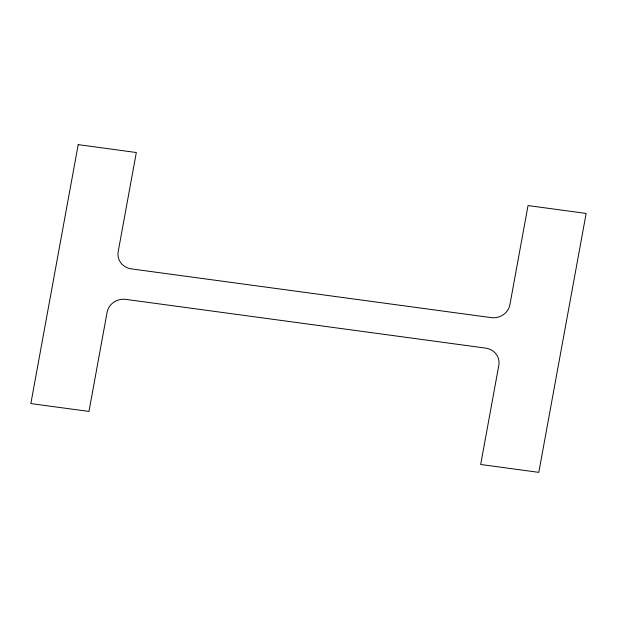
<?xml version="1.0" encoding="UTF-8"?>
<svg xmlns="http://www.w3.org/2000/svg" width="617" height="617" viewBox="0 0 617 617"><rect width="100%" height="100%" fill="white"/><g stroke="black" fill="none" stroke-linecap="round" stroke-linejoin="round"><path stroke-width="0.93" d="M78.205 144.64L30.85 403.572L88.964 411.439L107.119 312.202A16.266 15.101 -10.3 0 1 125.853 299.384L485.571 348.104A16.266 15.101 -10.3 0 1 498.829 365.249L480.674 464.485L538.795 472.36L586.15 213.428L528.036 205.561L509.881 304.798A16.266 15.101 -10.3 0 1 491.147 317.616L131.429 268.896A16.266 15.101 -10.3 0 1 118.171 251.751L136.326 152.515L78.205 144.64"/></g></svg>
